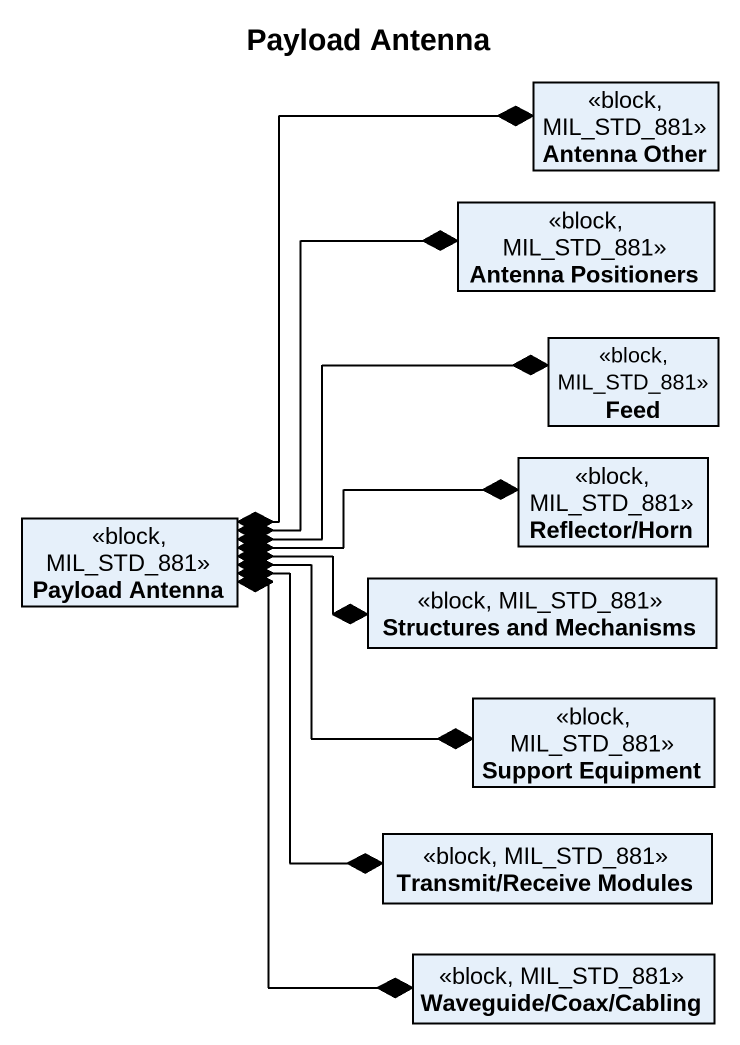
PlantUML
@startuml
title Payload Antenna
hide circle
hide empty members
class "Antenna Other" as Antenna_Other <<block, MIL_STD_881>>
class "Antenna Positioners" as Antenna_Positioners <<block, MIL_STD_881>>
class Feed <<block, MIL_STD_881>>
class "Reflector/Horn" as Reflector_Horn <<block, MIL_STD_881>>
class "Payload Antenna" as Payload_Antenna <<block, MIL_STD_881>>
class "Structures and Mechanisms" as Structures_and_Mechanisms <<block, MIL_STD_881>>
class "Support Equipment" as Support_Equipment <<block, MIL_STD_881>>
class "Transmit/Receive Modules" as Transmit_Receive_Modules <<block, MIL_STD_881>>
class "Waveguide/Coax/Cabling" as Waveguide_Coax_Cabling <<block, MIL_STD_881>>
Payload_Antenna *-up-* Antenna_Other
Payload_Antenna *-up-* Antenna_Positioners
Payload_Antenna *-right-* Feed
Payload_Antenna *-right-* Reflector_Horn
Payload_Antenna *-right-* Structures_and_Mechanisms
Payload_Antenna *-right-* Support_Equipment
Payload_Antenna *--* Transmit_Receive_Modules
Payload_Antenna *--* Waveguide_Coax_Cabling
@enduml
